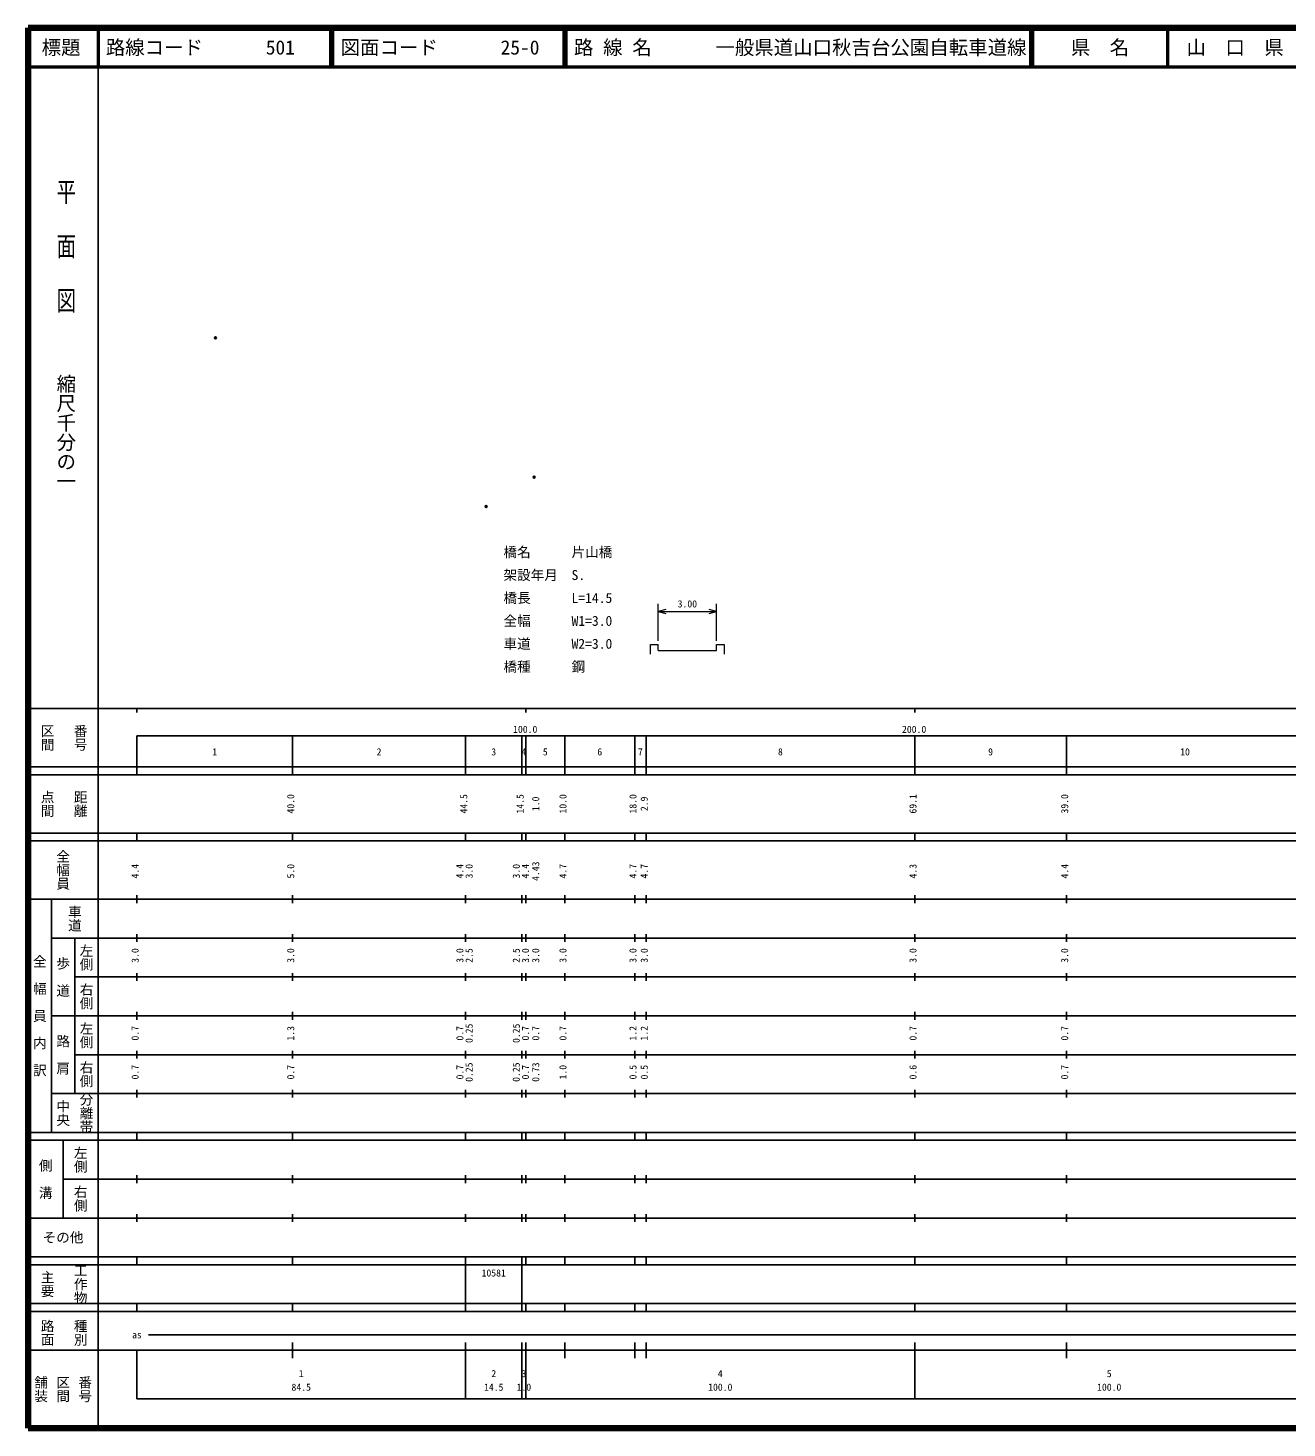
# Model space of a CAD drawing. Units: millimetres on the paper, with parts at other scales. Extents: x 40 to 680, y 20 to 380.
# Drawn here: x 40 to 363.7, y 20 to 380 of the extents above; entities that cross this region are included whole.
import ezdxf
from ezdxf.enums import TextEntityAlignment as Align

# ---------------------------------------------------------------- set-up
doc = ezdxf.new("R2010")
doc.units = ezdxf.units.MM
doc.header["$PDMODE"] = 32
doc.header["$PDSIZE"] = 0.5
doc.layers.add('S-OTRS', color=6, linetype='Continuous')
doc.layers.add('S-TTL-TXT', color=7, linetype='Continuous')
for name, color, linetype, lineweight in [('S-STR-HTXT', 7, 'Continuous', 13), ('S-TTL', 2, 'Continuous', 140), ('S-TTL-BAND', 7, 'Continuous', 25), ('S-TTL-LINE', 7, 'Continuous', 50)]:
    doc.layers.add(name, color=color, linetype=linetype, lineweight=lineweight)
doc.styles.add('@ＭＳ ゴシック', font='')
doc.styles.add('ＭＳ ゴシック', font='')
doc.styles.get('@ＭＳ ゴシック').set_extended_font_data('@MS Gothic')
doc.styles.get('ＭＳ ゴシック').set_extended_font_data('MS Gothic')

msp = doc.modelspace()

# ---------------------------------------------------------------- linework, layer by layer
at = {"layer": 'S-OTRS'}
for p in [(88.198, 300.339), (170.127, 264.514), (157.772, 256.923)]:
    msp.add_point(p, dxfattribs=at)
at = {"layer": 'S-STR-HTXT'}
for p, q in [((202.033, 222.452), (202.033, 231.952)), ((203.965, 230.47), (202.033, 229.952)), ((217.033, 229.952), (215.102, 230.47)), ((217.033, 222.452), (217.033, 231.952)), ((202.033, 229.952), (217.033, 229.952)), ((202.033, 229.952), (203.965, 229.434)), ((215.102, 229.434), (217.033, 229.952)), ((200.033, 221.452), (202.033, 221.452)), ((200.033, 218.952), (200.033, 221.452)), ((202.033, 219.952), (202.033, 221.452)), ((202.033, 219.952), (217.033, 219.952)), ((217.033, 219.952), (217.033, 221.452)), ((217.033, 221.452), (219.033, 221.452)), ((219.033, 221.452), (219.033, 218.952))]:
    msp.add_line(p, q, dxfattribs=at)
at = {"layer": 'S-TTL'}
for p, q in [((40, 380), (40, 20)), ((680, 380), (40, 380)), ((40, 20), (680, 20))]:
    msp.add_line(p, q, dxfattribs=at)
at = {"layer": 'S-TTL-BAND'}
for p, q in [((58, 370), (58, 20)), ((40, 205), (579, 205)), ((68, 205), (68, 204)), ((168, 205), (168, 204)), ((268, 205), (268, 204)), ((68, 198), (579, 198)), ((68, 198), (68, 188)), ((108, 188), (108, 198)), ((152.5, 188), (152.5, 198)), ((167, 188), (167, 198)), ((168, 188), (168, 198)), ((178, 188), (178, 198)), ((196, 188), (196, 198)), ((198.9, 188), (198.9, 198)), ((268, 188), (268, 198)), ((307, 188), (307, 198)), ((40, 190), (579, 190)), ((40, 188), (579, 188)), ((40, 173), (579, 173)), ((68, 171), (68, 173)), ((108, 171), (108, 173)), ((152.5, 171), (152.5, 173)), ((167, 171), (167, 173)), ((168, 171), (168, 173)), ((178, 171), (178, 173)), ((196, 171), (196, 173)), ((198.9, 171), (198.9, 173)), ((268, 171), (268, 173)), ((307, 171), (307, 173)), ((40, 171), (579, 171)), ((40, 156), (579, 156)), ((46, 96), (46, 156)), ((68, 155), (68, 157)), ((108, 155), (108, 157)), ((152.5, 155), (152.5, 157)), ((167, 155), (167, 157)), ((168, 155), (168, 157)), ((178, 155), (178, 157)), ((196, 155), (196, 157)), ((198.9, 155), (198.9, 157)), ((268, 155), (268, 157)), ((307, 155), (307, 157)), ((46, 146), (579, 146)), ((52, 146), (52, 106)), ((68, 145), (68, 147)), ((108, 145), (108, 147)), ((152.5, 145), (152.5, 147)), ((167, 145), (167, 147)), ((168, 145), (168, 147)), ((178, 145), (178, 147)), ((196, 145), (196, 147)), ((198.9, 145), (198.9, 147)), ((268, 145), (268, 147)), ((307, 145), (307, 147)), ((68, 135), (68, 137)), ((108, 135), (108, 137)), ((152.5, 135), (152.5, 137)), ((167, 135), (167, 137)), ((168, 135), (168, 137)), ((178, 135), (178, 137)), ((196, 135), (196, 137)), ((198.9, 135), (198.9, 137)), ((268, 135), (268, 137)), ((307, 135), (307, 137)), ((52, 136), (579, 136)), ((46, 126), (579, 126)), ((68, 125), (68, 127)), ((108, 125), (108, 127)), ((152.5, 125), (152.5, 127)), ((167, 125), (167, 127)), ((168, 125), (168, 127)), ((178, 125), (178, 127)), ((196, 125), (196, 127)), ((198.9, 125), (198.9, 127)), ((268, 125), (268, 127)), ((307, 125), (307, 127)), ((52, 116), (579, 116)), ((68, 115), (68, 117)), ((108, 115), (108, 117)), ((152.5, 115), (152.5, 117)), ((167, 115), (167, 117)), ((168, 115), (168, 117)), ((178, 115), (178, 117)), ((196, 115), (196, 117)), ((198.9, 115), (198.9, 117)), ((268, 115), (268, 117)), ((307, 115), (307, 117)), ((46, 106), (579, 106)), ((68, 105), (68, 107)), ((108, 105), (108, 107)), ((152.5, 105), (152.5, 107)), ((167, 105), (167, 107)), ((168, 105), (168, 107)), ((178, 105), (178, 107)), ((196, 105), (196, 107)), ((198.9, 105), (198.9, 107)), ((268, 105), (268, 107)), ((307, 105), (307, 107)), ((40, 96), (579, 96)), ((40, 94), (579, 94)), ((49, 94), (49, 74)), ((68, 94), (68, 96)), ((108, 94), (108, 96)), ((152.5, 94), (152.5, 96)), ((167, 94), (167, 96)), ((168, 94), (168, 96)), ((178, 94), (178, 96)), ((196, 94), (196, 96)), ((198.9, 94), (198.9, 96)), ((268, 94), (268, 96)), ((307, 94), (307, 96)), ((49, 84), (579, 84)), ((68, 83), (68, 85)), ((108, 83), (108, 85)), ((152.5, 83), (152.5, 85)), ((167, 83), (167, 85)), ((168, 83), (168, 85)), ((178, 83), (178, 85)), ((196, 83), (196, 85)), ((198.9, 83), (198.9, 85)), ((268, 83), (268, 85)), ((307, 83), (307, 85)), ((40, 74), (579, 74)), ((68, 73), (68, 75)), ((108, 73), (108, 75)), ((152.5, 73), (152.5, 75)), ((167, 73), (167, 75)), ((168, 73), (168, 75)), ((178, 73), (178, 75)), ((196, 73), (196, 75)), ((198.9, 73), (198.9, 75)), ((268, 73), (268, 75)), ((307, 73), (307, 75)), ((40, 64), (579, 64)), ((40, 62), (579, 62)), ((68, 62), (68, 64)), ((108, 62), (108, 64)), ((152.5, 62), (152.5, 64)), ((152.5, 52), (152.5, 62)), ((167, 62), (167, 64)), ((167, 52), (167, 62)), ((168, 62), (168, 64)), ((178, 62), (178, 64)), ((196, 62), (196, 64)), ((198.9, 62), (198.9, 64)), ((268, 62), (268, 64)), ((307, 62), (307, 64)), ((40, 52), (579, 52)), ((68, 50), (68, 52)), ((108, 50), (108, 52)), ((152.5, 50), (152.5, 52)), ((167, 50), (167, 52)), ((168, 50), (168, 52)), ((178, 50), (178, 52)), ((196, 50), (196, 52)), ((198.9, 50), (198.9, 52)), ((268, 50), (268, 52)), ((307, 50), (307, 52)), ((40, 50), (579, 50)), ((71, 44), (565, 44)), ((40, 40), (579, 40)), ((68, 40), (68, 27.5)), ((108, 38), (108, 42)), ((152.5, 27.5), (152.5, 42)), ((167, 27.5), (167, 42)), ((168, 27.5), (168, 42)), ((178, 38), (178, 42)), ((196, 38), (196, 42)), ((198.9, 38), (198.9, 42)), ((268, 27.5), (268, 42)), ((307, 38), (307, 42)), ((68, 27.5), (579, 27.5))]:
    msp.add_line(p, q, dxfattribs=at)
at = {"layer": 'S-TTL-LINE'}
for p, q in [((58, 380), (58, 370)), ((117.75, 380), (117.75, 370)), ((118.25, 380), (118.25, 370)), ((177.75, 380), (177.75, 370)), ((178.25, 380), (178.25, 370)), ((297.75, 380), (297.75, 370)), ((298.25, 380), (298.25, 370)), ((333, 380), (333, 370)), ((40, 370), (680, 370))]:
    msp.add_line(p, q, dxfattribs=at)

# ---------------------------------------------------------------- texts
at = {"layer": 'S-STR-HTXT', "style": 'ＭＳ ゴシック'}
for s, p in [('橋名\u3000\u3000\u3000片山橋', (162.254, 243.173)), ('架設年月\u3000S.', (162.254, 237.282)), ('橋長\u3000\u3000\u3000L=14.5', (162.254, 231.391)), ('全幅\u3000\u3000\u3000W1=3.0', (162.254, 225.5)), ('車道\u3000\u3000\u3000W2=3.0', (162.254, 219.609)), ('橋種\u3000\u3000\u3000鋼', (162.254, 213.717))]:
    msp.add_text(s, height=2.566, dxfattribs=at).set_placement(p, align=Align.BOTTOM_LEFT)
msp.add_text('3.00', height=1.833, dxfattribs=at).set_placement((209.533, 230.452), align=Align.BOTTOM_CENTER)
at = {"layer": 'S-TTL-BAND', "style": '@ＭＳ ゴシック', "width": 1.4}
msp.add_text('平  面  図', height=3.666, rotation=270, dxfattribs=at).set_placement((49.777, 306.475), align=Align.MIDDLE_RIGHT)
at = {"layer": 'S-TTL-BAND', "style": '@ＭＳ ゴシック'}
msp.add_text('縮尺千分の一', height=3.666, rotation=270, dxfattribs=at).set_placement((49.777, 261.03), align=Align.MIDDLE_RIGHT)
for s, p in [('区間', (45, 197.5)), ('番号', (53.5, 197.5)), ('点間', (45, 180.5)), ('距離', (53.5, 180.5)), ('全幅員', (49, 163.5)), ('車道', (52, 151)), ('左側', (55, 141)), ('全\u3000幅\u3000員\u3000内\u3000訳', (43, 126)), ('歩\u3000道', (49, 136)), ('右側', (55, 131)), ('左側', (55, 121)), ('路\u3000肩', (49, 116)), ('右側', (55, 111)), ('分離帯', (55, 101)), ('中央', (49, 101)), ('左側', (53.5, 89)), ('側\u3000溝', (44.5, 84)), ('右側', (53.5, 79)), ('工作物', (53.5, 57)), ('主要', (45, 57)), ('路面', (45, 44.5)), ('種別', (53.5, 44.5)), ('舗装', (43.333, 30)), ('区間', (49, 30)), ('番号', (54.667, 30))]:
    msp.add_text(s, height=2.566, rotation=270, dxfattribs=at).set_placement(p, align=Align.MIDDLE_CENTER)
at = {"layer": 'S-TTL-BAND', "style": 'ＭＳ ゴシック'}
for s, p in [('100.0', (167.844, 198.195)), ('200.0', (267.844, 198.195)), ('1', (88, 192.405)), ('2', (130.25, 192.405)), ('3', (159.75, 192.405)), ('4', (167.5, 192.405)), ('5', (173, 192.405)), ('6', (187, 192.405)), ('7', (197.45, 192.405)), ('8', (233.45, 192.405)), ('9', (287.5, 192.405)), ('10', (337.5, 192.405)), ('as', (68, 42.5)), ('1', (110.25, 32.523)), ('2', (159.75, 32.523)), ('3', (167.5, 32.523)), ('4', (218, 32.523)), ('5', (318, 32.523)), ('84.5', (110.25, 29.033)), ('14.5', (159.75, 29.033)), ('1.0', (167.5, 29.033)), ('100.0', (218, 29.033)), ('100.0', (318, 29.033))]:
    msp.add_text(s, height=1.833, dxfattribs=at).set_placement(p, align=Align.BOTTOM_CENTER)
for s, p in [('40.0', (109, 180.5)), ('44.5', (153.5, 180.5)), ('14.5', (168, 180.5)), ('1.0', (172, 180.5)), ('10.0', (179, 180.5)), ('18.0', (197, 180.5)), ('2.9', (199.9, 180.5)), ('69.1', (269, 180.5)), ('39.0', (308, 180.5)), ('4.4', (69, 163.174)), ('5.0', (109, 163.174)), ('4.4', (152.5, 163.174)), ('3.0', (154.87, 163.174)), ('3.0', (167, 163.174)), ('4.4', (169.37, 163.174)), ('4.43', (172, 163.174)), ('4.7', (179, 163.174)), ('4.7', (197, 163.174)), ('4.7', (199.9, 163.174)), ('4.3', (269, 163.174)), ('4.4', (308, 163.174)), ('3.0', (69, 141.5)), ('3.0', (109, 141.5)), ('3.0', (152.5, 141.5)), ('2.5', (154.87, 141.5)), ('2.5', (167, 141.5)), ('3.0', (169.37, 141.5)), ('3.0', (172, 141.5)), ('3.0', (179, 141.5)), ('3.0', (197, 141.5)), ('3.0', (199.9, 141.5)), ('3.0', (269, 141.5)), ('3.0', (308, 141.5)), ('0.7', (69, 121.5)), ('1.3', (109, 121.5)), ('0.7', (152.5, 121.5)), ('0.25', (154.87, 121.5)), ('0.25', (167, 121.5)), ('0.7', (169.37, 121.5)), ('0.7', (172, 121.5)), ('0.7', (179, 121.5)), ('1.2', (197, 121.5)), ('1.2', (199.9, 121.5)), ('0.7', (269, 121.5)), ('0.7', (308, 121.5)), ('0.7', (69, 111.5)), ('0.7', (109, 111.5)), ('0.7', (152.5, 111.5)), ('0.25', (154.87, 111.5)), ('0.25', (167, 111.5)), ('0.7', (169.37, 111.5)), ('0.73', (172, 111.5)), ('1.0', (179, 111.5)), ('0.5', (197, 111.5)), ('0.5', (199.9, 111.5)), ('0.6', (269, 111.5)), ('0.7', (308, 111.5))]:
    msp.add_text(s, height=1.833, rotation=90, dxfattribs=at).set_placement(p, align=Align.BOTTOM_CENTER)
msp.add_text('その他', height=2.566, dxfattribs=at).set_placement((49, 69), align=Align.MIDDLE_CENTER)
msp.add_text('10581', height=1.833, dxfattribs=at).set_placement((156.625, 58.405), align=Align.BOTTOM_LEFT)
at = {"layer": 'S-TTL-TXT', "style": 'ＭＳ ゴシック'}
for s, p in [('標題', (48.5, 375)), ('県\u3000名', (315.625, 375)), ('山\u3000口\u3000県', (350.375, 375))]:
    msp.add_text(s, height=3.666, dxfattribs=at).set_placement(p, align=Align.MIDDLE_CENTER)
for s, p in [('路線コード', (60, 375)), ('501', (101.142, 375)), ('図面コード', (120.38, 375)), ('25-0', (161.521, 375)), ('路 線 名', (180.38, 375)), ('一般県道山口秋吉台公園自転車道線', (216.734, 375))]:
    msp.add_text(s, height=3.666, dxfattribs=at).set_placement(p, align=Align.MIDDLE_LEFT)

doc.saveas('drawing.dxf')
